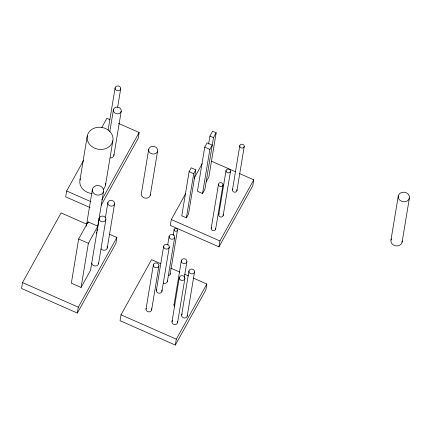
<?xml version="1.0" encoding="UTF-8"?>
<svg xmlns="http://www.w3.org/2000/svg" width="431" height="431" viewBox="0 0 431 431"><rect width="100%" height="100%" fill="white"/><g stroke="black" fill="none" stroke-linecap="round" stroke-linejoin="round"><path stroke-width="0.65" d="M86.841 224.239L61.094 212.887L22.525 282.585L21.55 288.468L77.343 313.068L115.912 243.37L116.887 237.481L109.528 234.238M83.528 160.488L66.66 190.971L65.684 196.854L90.025 207.586M79.983 180.013L87.288 135.873M81.066 287.45L88.371 243.31L97.837 226.205L88.113 221.917L78.647 239.022L71.341 283.162L81.066 287.45L90.526 270.345L99.189 218.323M86.319 226.146L92.423 189.257M87.892 223.236L88.113 221.917M77.343 313.068L78.318 307.184L116.887 237.481M108.143 129.968L115.125 87.805M109.84 131.466L113.439 109.722M96.555 233.564L96.776 232.25M96.991 230.93L97.212 229.61M97.756 226.318L103.537 191.402A5.662 4.811 9.4 0 0 96.032 185.713A5.662 4.811 9.4 0 0 94.367 193.875A5.662 4.811 9.4 0 0 103.537 191.402M117.625 107.324L120.68 88.878A2.828 2.403 9.4 0 0 116.93 86.033A2.828 2.403 9.4 0 0 116.095 90.117A2.828 2.403 9.4 0 0 120.68 88.878M105.541 184.947L112.852 140.808A13.016 11.066 9.4 0 0 95.596 127.716A13.016 11.066 9.4 0 0 91.765 146.497A13.016 11.066 9.4 0 0 112.852 140.808M113.908 155.365L121.219 111.225A3.96 3.367 9.4 0 0 115.966 107.244A3.96 3.367 9.4 0 0 114.797 112.96A3.96 3.367 9.4 0 0 121.219 111.225M105.39 217.736L107.895 202.581M98.548 263.75L105.854 219.611A3.394 2.888 9.4 0 0 101.355 216.195A3.394 2.888 9.4 0 0 100.358 221.092A3.394 2.888 9.4 0 0 105.854 219.611M107.26 248.008L114.565 203.868A3.394 2.888 9.4 0 0 110.067 200.453A3.394 2.888 9.4 0 0 109.065 205.355A3.394 2.888 9.4 0 0 114.565 203.868M118.444 123.374L139.132 132.495L138.157 138.378L101.177 205.21M160.763 263.718L151.545 259.656L121.025 314.813L120.05 320.702L175.331 345.075L205.856 289.912L206.826 284.024L193.314 278.07M148.7 149.352L141.395 193.492A4.526 3.847 9.4 0 0 145.656 198.201A4.526 3.847 9.4 0 0 150.333 194.203M150.284 195.205L157.59 151.071A4.526 3.847 9.4 0 0 151.588 146.513A4.526 3.847 9.4 0 0 150.257 153.048A4.526 3.847 9.4 0 0 157.59 151.071M146.055 308.935L153.361 264.796M151.61 310.008L158.915 265.873A2.828 2.403 9.4 0 0 155.165 263.023A2.828 2.403 9.4 0 0 154.336 267.107A2.828 2.403 9.4 0 0 158.915 265.873M156.378 290.278L163.683 246.144M185.626 193.67L171.312 219.541L170.337 225.424L218.964 246.861L252.798 185.713L253.773 179.829L239.62 173.591M167.707 244.867L169.13 236.301M161.932 291.356L169.238 247.216A2.828 2.403 9.4 0 0 165.488 244.372A2.828 2.403 9.4 0 0 164.658 248.45A2.828 2.403 9.4 0 0 169.238 247.216M173.143 235.428L174.124 229.497M167.379 281.513L174.684 237.379A2.828 2.403 9.4 0 0 170.935 234.529A2.828 2.403 9.4 0 0 170.1 238.612A2.828 2.403 9.4 0 0 174.684 237.379M170.148 274.278L177.459 230.143A1.697 1.444 9.4 0 0 175.207 228.435A1.697 1.444 9.4 0 0 174.706 230.881A1.697 1.444 9.4 0 0 177.459 230.143M189.096 171.662L181.785 215.802L186.391 217.833L188.525 213.981L195.83 169.846L191.224 167.815L189.096 171.662L193.702 173.693L186.391 217.833M174.038 304.771L181.343 260.631M172.007 321.661L179.312 277.521M202.554 193.524L209.859 149.385L212.224 145.107L207.106 142.85L204.741 147.127L197.436 191.267L202.554 193.524L204.919 189.247L213.496 137.64L216.173 132.796L212.591 131.218L209.913 136.061L208.604 143.965M184.285 277.516L186.898 261.703A2.828 2.403 9.4 0 0 183.148 258.859A2.828 2.403 9.4 0 0 182.318 262.942A2.828 2.403 9.4 0 0 186.898 261.703M177.567 322.733L184.872 278.593A2.828 2.403 9.4 0 0 181.117 275.748A2.828 2.403 9.4 0 0 180.287 279.832A2.828 2.403 9.4 0 0 184.872 278.593M175.331 345.075L176.306 339.186L206.826 284.024M181.656 315.061L188.961 270.927M216.173 132.796L208.868 176.936L206.185 181.78M187.21 316.133L194.521 271.999A2.828 2.403 9.4 0 0 190.766 269.154A2.828 2.403 9.4 0 0 189.936 273.232A2.828 2.403 9.4 0 0 194.521 271.999M211.201 228.295L218.512 184.156M215.645 229.152L222.956 185.012A2.263 1.923 9.4 0 0 219.955 182.739A2.263 1.923 9.4 0 0 219.287 186.003A2.263 1.923 9.4 0 0 222.956 185.012M218.738 214.676L226.043 170.536M223.183 215.532L230.488 171.398A2.263 1.923 9.4 0 0 227.487 169.119A2.263 1.923 9.4 0 0 226.825 172.384A2.263 1.923 9.4 0 0 230.488 171.398M218.964 246.861L219.939 240.977L253.773 179.829M232.476 189.845L239.787 145.705M236.921 190.701L244.232 146.567A2.263 1.923 9.4 0 0 241.231 144.288A2.263 1.923 9.4 0 0 240.563 147.553A2.263 1.923 9.4 0 0 244.232 146.567M390.971 240.056L398.276 195.916M402.085 242.2L409.391 198.061A5.662 4.811 9.4 0 0 401.886 192.371A5.662 4.811 9.4 0 0 400.221 200.534A5.662 4.811 9.4 0 0 409.391 198.061M101.694 127.657L106.883 118.277L109.927 119.619M101.829 199.914L139.132 132.495M193.702 173.693L195.83 169.846M194.085 178.38L202.22 163.683M209.913 136.061L213.496 137.64M204.741 147.127L209.859 149.385M211.303 161.102L235.31 171.689M171.312 219.541L219.939 240.977M66.66 190.971L90.995 201.703M170.59 268.05L179.802 272.112M184.716 274.278L188.401 275.899M78.647 239.022L88.371 243.31M121.025 314.813L176.306 339.186M22.525 282.585L78.318 307.184M187.243 315.508A2.828 2.403 9.4 0 1 183.595 317.868A2.828 2.403 9.4 0 1 182.27 313.957M177.432 321.483A2.828 2.403 9.4 0 1 174.307 324.554A2.828 2.403 9.4 0 1 172.621 320.551M174.512 306.597A2.828 2.403 9.4 0 1 174.253 304.178M151.48 308.758A2.828 2.403 9.4 0 1 148.717 311.882A2.828 2.403 9.4 0 1 146.271 308.343M161.803 290.106A2.828 2.403 9.4 0 1 159.039 293.225A2.828 2.403 9.4 0 1 156.593 289.691M167.406 280.888A2.828 2.403 9.4 0 1 163.414 283.119M170.073 273.529A1.697 1.444 9.4 0 1 168.192 275.371M215.672 228.651A2.263 1.923 9.4 0 1 213.043 230.607A2.263 1.923 9.4 0 1 211.379 227.821M223.075 214.536A2.263 1.923 9.4 0 1 220.575 216.992A2.263 1.923 9.4 0 1 219.228 213.792M236.818 189.705A2.263 1.923 9.4 0 1 234.319 192.161A2.263 1.923 9.4 0 1 232.966 188.961M105.73 183.218A13.016 11.066 9.4 0 1 103.144 189.602M92.239 193.551A13.016 11.066 9.4 0 1 80.285 178.892M98.586 262.996A3.394 2.888 9.4 0 1 95.52 266.002A3.394 2.888 9.4 0 1 91.846 263.217M107.098 246.505A3.394 2.888 9.4 0 1 105.498 250.002A3.394 2.888 9.4 0 1 101.161 248.908M113.951 154.487A3.96 3.367 9.4 0 1 110.379 157.994M402.145 240.945A5.662 4.811 9.4 0 1 395.566 245.842A5.662 4.811 9.4 0 1 391.407 238.871"/></g></svg>
